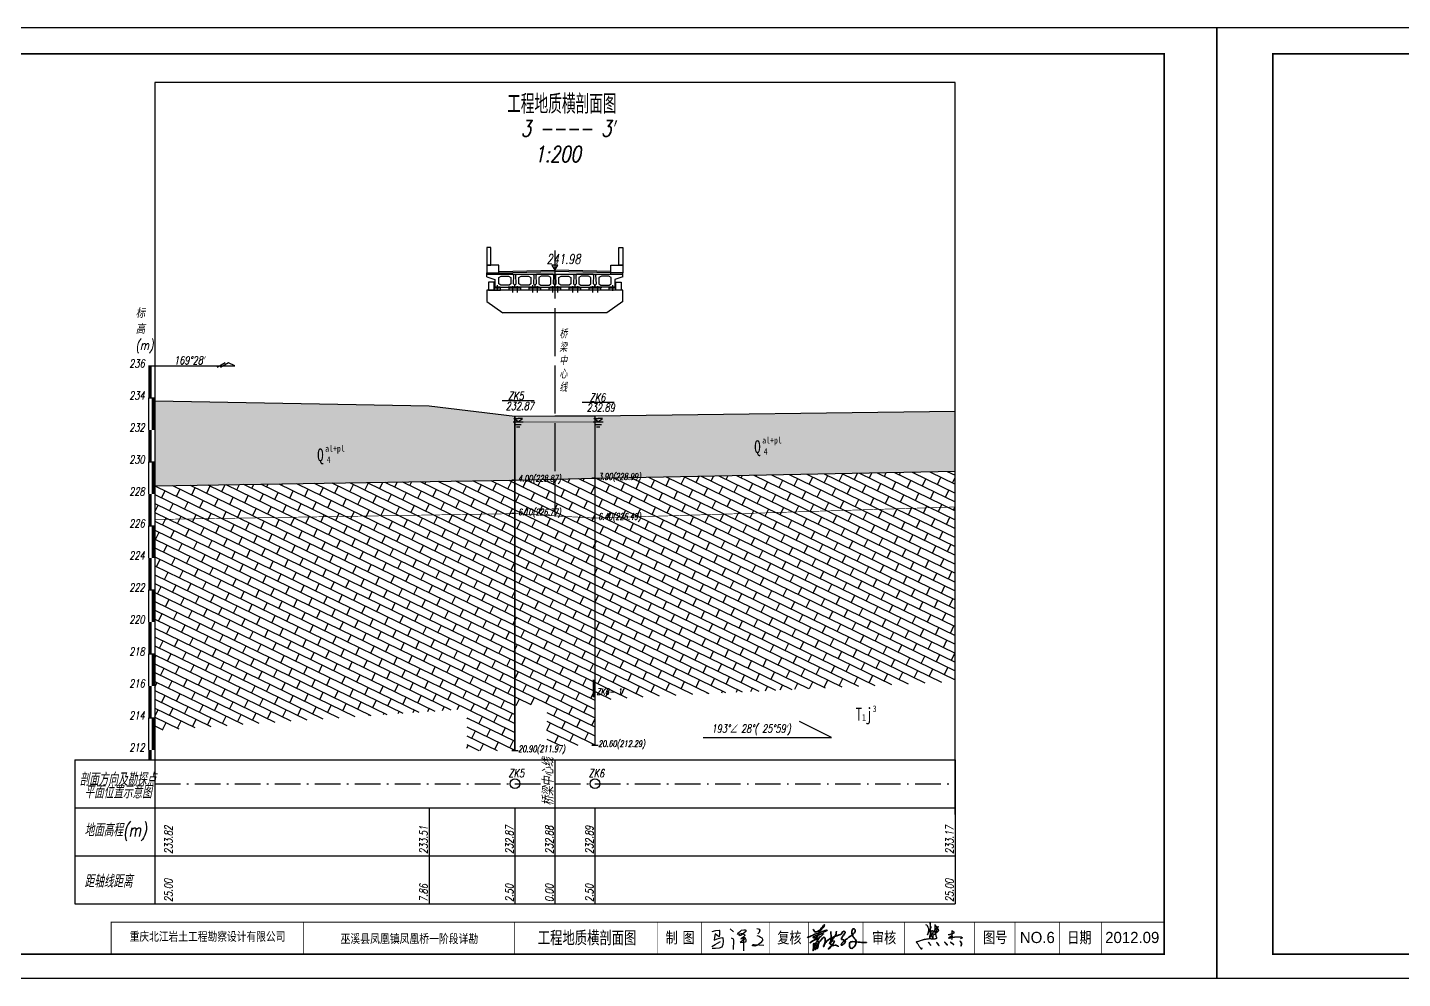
# Model space of a CAD drawing. Header units: millimetres. Extents: x -513 to 23624, y -721 to 12066.
# Drawn here: x 377.3 to 806.8, y -540.9 to -243.7 of the extents above; entities that cross this region are included whole.
import ezdxf
from ezdxf.enums import TextEntityAlignment as Align

# ---------------------------------------------------------------- set-up
doc = ezdxf.new("R2010")
doc.units = ezdxf.units.MM
for name, pattern in [('ACAD_ISO10W100', [18, 12, -3, 0, -3]), ('x-tc', [18, 15, -3]), ('公路风化界线', [12.5, 8, -2, 0.5, -2])]:
    doc.linetypes.add(name, pattern=pattern)
for name, color, linetype in [('C35', 1, 'Continuous'), ('图框', 7, 'Continuous'), ('地形线', 7, 'Continuous'), ('文字层', 7, 'Continuous'), ('桥型', 1, 'Continuous'), ('水位', 6, 'Continuous'), ('签名', 7, 'Continuous')]:
    doc.layers.add(name, color=color, linetype=linetype)
doc.layers.add('结构轮廓', color=1, linetype='Continuous', lineweight=35)
doc.styles.add('FS', font='fsdb_e.shx', dxfattribs={"width": 0.75, "bigfont": 'fsdb.shx'})
doc.styles.add('fsdb', font='italc1.shx', dxfattribs={"width": 0.75, "bigfont": 'fsdb.shx'})
doc.styles.add('FSMM', font='fsdb_e.shx', dxfattribs={"width": 0.75, "bigfont": 'fsdb.shx'})
doc.styles.get("Standard").update_dxf_attribs({"font": 'italc1.shx', "width": 0.75, "bigfont": 'fsdb.shx'})
doc.styles.add('xdb', font='italc1.shx', dxfattribs={"width": 0.75, "bigfont": 'fsdb.shx'})
doc.styles.add('宋体', font='italc1.shx', dxfattribs={"width": 0.75, "bigfont": 'fsdb.shx'})
doc.linetypes.add('x-bzh', pattern='A,0,-0.35,[138,ltypeshp.shx,S=0.3,R=0,X=-0.35,Y=0],-2.65', length=3)
pattern_1 = [(334.00855, (0, 0), (1.0955924, 2.247149), []), (64.00855, (0, 0), (-2.499846, 4.000097), [2.5, -2.5])]

# ---------------------------------------------------------------- blocks, each defined once
blk = doc.blocks.new('A$C0A595376')
at = {"layer": '签名', "color": 7, "linetype": 'x-tc', "lineweight": -3}
for p, q in [((-0.84, 4.08), (0.06, 4.32)), ((-0.08, 3.48), (-0.22, 2.61)), ((0.41, 3.1), (-0.08, 3.48)), ((0.06, 4.32), (0.84, 4.39)), ((0.84, 4.39), (0.96, 4.29)), ((0.98, 3.4), (0.85, 2.81)), ((0.96, 4.29), (0.98, 3.4)), ((3.52, 4.68), (4.29, 4)), ((5.26, 3.36), (5.5, 3.77)), ((5.5, 3.77), (5.73, 4)), ((5.68, 3.28), (5.85, 3.53)), ((5.73, 4), (5.97, 4.14)), ((5.85, 3.53), (6.13, 3.55)), ((5.97, 4.14), (6.24, 4.34)), ((6.41, 3.36), (6.05, 3.08)), ((6.13, 3.55), (6.56, 3.55)), ((6.24, 4.34), (6.82, 4.44)), ((7.26, 4.09), (6.41, 3.36)), ((6.56, 3.55), (6.97, 3.3)), ((6.82, 4.44), (7, 4.45)), ((7, 4.45), (7.15, 4.44)), ((7.15, 4.44), (7.24, 4.35)), ((7.24, 4.35), (7.26, 4.09)), ((9.91, 4.75), (10.23, 4.7)), ((10.44, 3.8), (10.15, 3.53)), ((10.23, 4.7), (10.47, 4.62)), ((10.6, 4.38), (10.44, 3.8)), ((10.47, 4.62), (10.6, 4.38)), ((-0.87, 0.47), (-0.12, 0.9)), ((0, 0), (-0.82, 0)), ((-0.22, 2.61), (-0.31, 1.99)), ((-0.31, 1.99), (0.4, 2.28)), ((-0.12, 0.9), (0.43, 1.22)), ((0.87, 0.08), (0, 0)), ((0.4, 2.28), (1.49, 2.6)), ((0.85, 2.81), (0.41, 3.1)), ((0.43, 1.22), (1.2, 1.62)), ((1.54, 0.32), (0.87, 0.08)), ((1.49, 2.6), (1.73, 2.57)), ((1.73, 0.91), (1.54, 0.32)), ((1.73, 2.57), (1.82, 1.74)), ((1.82, 1.74), (1.73, 0.91)), ((3.74, 2.54), (4.24, 2.31)), ((4.24, 2.31), (4.32, 1.96)), ((4.32, 1.96), (4.26, -0.3)), ((5.68, 3.17), (5.68, 3.28)), ((5.73, 3.04), (5.68, 3.17)), ((6.05, 3.08), (5.73, 3.04)), ((7.2, 2.38), (5.9, 1.41)), ((5.9, 1.41), (7.16, 1.54)), ((6.54, 2.63), (6.11, 2.31)), ((6.11, 2.31), (7.2, 2.38)), ((7.07, 3.11), (6.54, 2.63)), ((6.75, 2.48), (6.73, -0.6)), ((6.8, 2.55), (6.75, 2.48)), ((6.88, 2.63), (6.8, 2.55)), ((7.12, 2.51), (6.88, 2.63)), ((6.97, 3.3), (7.07, 3.11)), ((7.35, 2.06), (7.12, 2.51)), ((7.16, 1.54), (7.39, 1.69)), ((7.39, 1.84), (7.35, 2.06)), ((7.39, 1.69), (7.39, 1.84)), ((8.88, 0.78), (8.98, 0.94)), ((8.88, 0.64), (8.88, 0.78)), ((9.41, 0.56), (8.88, 0.64)), ((8.98, 0.94), (9.3, 0.96)), ((9.3, 0.96), (11.64, 0.8)), ((10.15, 0.78), (9.41, 0.56)), ((9.89, 3.08), (10.44, 2.92)), ((10.81, 1.31), (10.15, 0.78)), ((10.44, 2.92), (10.76, 2.71)), ((10.76, 2.71), (11.13, 2.5)), ((11.27, 1.89), (10.81, 1.31)), ((11.13, 2.5), (11.27, 2.23)), ((11.27, 2.23), (11.27, 1.89))]:
    blk.add_line(p, q, dxfattribs=at)
blk = doc.blocks.new('A$C4A3225B1')
at = {"layer": '签名', "color": 7, "linetype": 'Continuous'}
for points in [[(1.36, 7.58), (1.79, 7.33), (1.86, 7.19), (1.94, 7.05), (2.02, 6.89), (2.17, 6.56), (2.24, 6.4), (2.27, 6.18), (2.29, 5.78), (2.26, 5.6), (2.2, 5.26), (2.16, 5.04), (2, 4.42), (2.04, 4.58), (1.99, 4.44), (1.94, 4.3), (1.99, 4.42), (2.01, 4.46), (2.04, 4.51), (2.06, 4.55), (2.07, 4.58), (2.09, 4.62), (2.11, 4.66), (2.14, 4.71), (2.16, 4.75), (2.18, 4.79), (2.19, 4.82), (2.32, 5.09), (2.4, 5.25), (2.47, 5.39), (2.52, 5.5), (2.58, 5.62), (2.66, 5.78), (2.78, 6.02), (2.88, 6.22), (2.97, 6.41), (3.03, 6.53), (3.08, 6.63), (3.11, 6.7), (3.08, 6.77), (3.04, 6.86), (3.01, 6.93), (2.96, 7.03), (2.94, 7.14), (2.92, 7.25), (2.9, 7.38), (2.88, 7.51), (2.86, 7.63), (2.84, 7.73), (2.83, 7.82), (2.83, 7.99), (2.81, 8.25), (2.83, 7.99), (2.81, 7.91), (2.84, 7.73), (2.8, 7.52), (2.8, 7.29), (2.79, 7.02), (2.79, 6.64), (2.79, 6.38), (2.78, 6.26), (2.78, 6.09), (2.78, 6.02), (2.78, 5.8), (2.77, 5.32), (2.76, 4.8), (2.75, 4.23), (2.75, 4.03), (2.75, 3.93), (2.75, 3.84), (2.75, 3.74), (2.74, 3.65), (2.74, 3.6), (2.74, 3.55), (2.74, 3.5), (2.74, 3.43), (2.74, 3.29), (2.74, 3.23), (2.74, 3.15), (2.71, 3.19), (2.69, 3.23), (2.68, 3.29), (2.68, 3.37), (2.68, 3.48), (2.67, 3.61), (2.66, 3.73), (2.68, 3.78), (2.69, 3.83), (2.71, 3.88), (2.73, 3.95), (2.75, 4.03), (2.78, 4.14), (2.8, 4.2), (2.81, 4.25), (2.82, 4.28), (2.83, 4.32), (2.85, 4.37), (2.86, 4.39), (2.87, 4.45), (2.94, 4.68), (2.99, 4.84), (3.02, 4.95), (3.06, 5.1), (3.08, 5.17), (3.11, 5.27), (3.15, 5.38), (3.19, 5.53), (3.28, 5.63), (3.32, 5.67), (3.36, 5.73), (3.43, 5.71), (3.49, 5.7), (3.53, 5.64), (3.56, 5.58), (3.58, 5.46), (3.58, 5.37), (3.6, 5.25), (3.61, 5.16), (3.62, 5.06), (3.63, 4.98), (3.63, 4.97), (3.66, 4.68), (3.68, 4.48), (3.69, 4.38), (3.68, 4.28), (3.67, 4.22), (3.67, 4.15), (3.66, 4.05), (3.65, 3.99), (3.64, 3.88), (3.63, 3.8), (3.61, 3.6), (3.61, 3.44), (3.61, 3.36), (3.61, 3.32), (3.61, 3.28), (3.6, 3.32), (3.59, 3.36), (3.58, 3.39), (3.56, 3.43), (3.54, 3.49), (3.53, 3.54), (3.5, 3.62), (3.48, 3.67), (3.46, 3.73), (3.44, 3.8), (3.41, 3.83), (3.38, 3.86), (3.35, 3.89), (3.33, 3.91), (3.28, 3.96), (3.26, 3.98), (3.23, 4.01), (3.21, 4.03), (3.21, 4.05), (3.21, 4.08), (3.2, 4.1), (3.2, 4.14), (3.2, 4.16), (3.19, 4.25), (3.24, 4.35), (3.27, 4.41), (3.32, 4.51), (3.36, 4.58), (3.4, 4.64), (3.44, 4.71), (3.49, 4.79), (3.52, 4.82), (3.54, 4.85), (3.59, 4.92), (3.63, 4.98), (3.69, 5.06), (3.74, 5.13), (3.79, 5.19), (3.86, 5.3), (3.91, 5.37), (3.99, 5.47), (4.04, 5.54), (4.15, 5.69), (4.22, 5.78), (4.35, 5.95), (4.4, 6.03), (4.44, 6.08), (4.49, 6.14), (4.52, 6.17), (4.56, 6.22), (4.63, 6.3), (4.69, 6.38), (4.73, 6.43), (4.77, 6.47), (4.81, 6.53), (4.86, 6.57), (4.89, 6.6), (4.95, 6.65), (4.98, 6.68), (5.05, 6.75), (5.15, 6.84), (5.23, 6.91), (5.23, 6.98), (5.29, 6.98), (5.3, 6.98), (5.32, 6.98), (5.27, 6.87), (5.22, 6.77), (5.17, 6.65), (5.12, 6.54), (5.09, 6.43), (5.02, 6.32), (4.97, 6.2), (4.89, 6.04), (4.87, 5.99), (4.8, 5.84), (4.73, 5.68), (4.68, 5.57), (4.63, 5.46), (4.6, 5.39), (4.56, 5.31), (4.48, 5.13), (4.43, 5.02), (4.36, 4.86), (4.29, 4.72), (4.25, 4.63), (4.2, 4.5), (4.17, 4.44), (4.14, 4.38), (4.21, 4.45), (4.26, 4.5), (4.3, 4.55), (4.38, 4.62), (4.43, 4.65), (4.42, 4.67), (4.49, 4.74), (4.57, 4.82), (4.59, 4.85), (4.69, 4.95), (4.76, 5.02), (4.81, 5.08), (4.92, 5.18), (4.99, 5.25), (5.03, 5.3), (5.09, 5.37), (5.15, 5.42), (5.2, 5.47), (5.26, 5.54), (5.3, 5.58), (5.35, 5.63), (5.39, 5.67), (5.42, 5.7), (5.44, 5.72), (5.47, 5.75), (5.49, 5.77), (5.47, 5.81), (5.45, 5.84), (5.43, 5.87), (5.35, 6), (5.23, 6.19), (5.14, 6.35), (5.08, 6.45), (4.95, 6.65), (4.82, 6.85), (4.66, 7.06), (4.57, 7.2), (4.44, 7.38), (4.35, 7.44), (4.26, 7.5), (4.26, 7.33), (4.26, 7.18), (4.26, 7.08), (4.26, 6.84), (4.26, 6.65), (4.26, 6.44), (4.26, 6.23), (4.24, 6.04), (4.21, 5.85), (4.22, 5.78), (4.15, 5.69), (4.23, 5.59), (4.24, 5.33), (4.28, 5.16), (4.31, 5), (4.36, 4.86), (4.43, 4.65), (4.54, 4.3), (4.59, 4.09), (4.64, 3.88), (4.71, 3.7), (4.79, 3.53), (4.76, 3.25), (4.66, 3.1), (4.4, 3.06), (4.14, 3.03), (3.83, 3.03), (3.65, 3.03), (3.36, 3.03), (3.09, 3.05), (2.9, 3.06), (2.74, 3.06), (2.66, 3.08), (2.35, 3.05), (2.04, 3.03), (1.78, 2.99), (1.6, 2.96), (1.27, 2.92), (0.88, 2.84), (0.66, 2.79), (0.36, 2.73), (-0.34, 2.48), (-0.58, 2.39), (-1.04, 2.23), (-1.29, 2.15), (-1.54, 2.08), (-1.34, 1.86), (-0.94, 1.28), (-0.74, 0.9), (-0.53, 0.64), (-0.32, 0.37), (-0.23, 0.22), (-0.08, 0.02), (0.16, 0.02), (0.34, 0.31)], [(8.39, 4.43), (8.55, 4.43), (8.62, 4.44), (8.71, 4.44), (8.77, 4.45), (8.84, 4.45), (8.91, 4.48), (9.06, 4.54), (9.14, 4.57), (9.27, 4.63), (9.43, 4.67), (9.49, 4.69), (9.63, 4.72), (9.72, 4.75), (9.85, 4.81), (9.9, 4.84), (10.07, 4.91), (10.15, 4.95), (10.25, 5.01), (10.35, 5.08), (10.24, 5.14), (10.15, 5.2), (10.05, 5.27), (9.99, 5.31), (9.9, 5.37), (9.81, 5.43), (9.74, 5.48), (9.67, 5.53), (9.61, 5.57), (9.52, 5.63), (9.52, 5.55), (9.52, 5.37), (9.53, 5.29), (9.53, 5.11), (9.53, 5.04), (9.53, 4.94), (9.54, 4.86), (9.54, 4.79), (9.54, 4.72), (9.54, 4.7), (9.54, 4.64), (9.54, 4.61), (9.54, 4.55), (9.54, 4.52), (9.54, 4.46), (9.55, 4.39), (9.55, 4.28), (9.55, 4.16), (9.55, 4.04), (9.56, 3.95), (9.56, 3.78), (9.56, 3.68), (9.56, 3.58), (9.58, 3.52), (9.57, 3.41), (9.57, 3.3), (9.57, 3.23), (9.58, 3.1), (9.63, 3.09), (9.59, 3.02), (9.6, 2.96), (9.59, 2.9), (9.61, 3.03), (9.62, 3.07), (9.63, 3.13), (9.64, 3.19), (9.67, 3.26), (9.66, 3.31), (9.67, 3.39), (9.68, 3.45), (9.69, 3.5), (9.7, 3.54), (9.75, 3.69), (9.73, 3.78), (9.77, 3.83), (9.74, 3.85), (9.72, 3.87), (9.68, 3.9), (9.64, 3.93), (9.62, 3.95), (9.56, 3.95), (9.51, 3.95), (9.39, 3.95), (9.31, 3.89), (9.26, 3.86), (9.2, 3.81), (9.13, 3.77), (9.09, 3.74), (9.05, 3.71), (9.01, 3.68), (8.95, 3.64), (8.9, 3.6), (8.83, 3.55), (8.77, 3.51), (8.73, 3.49), (8.69, 3.46), (8.63, 3.42), (8.6, 3.39), (8.56, 3.36), (8.52, 3.34), (8.47, 3.3), (8.59, 3.32), (8.73, 3.35), (8.83, 3.37), (8.92, 3.39), (9.02, 3.41), (9.11, 3.43), (9.17, 3.44), (9.26, 3.46), (9.35, 3.47), (9.45, 3.49), (9.49, 3.5), (9.56, 3.52), (9.65, 3.53), (9.73, 3.55), (9.8, 3.56), (9.87, 3.58), (9.97, 3.59), (10.03, 3.6), (10.11, 3.62), (10.19, 3.63), (10.27, 3.65), (10.31, 3.65), (10.37, 3.67), (10.42, 3.68), (10.51, 3.68), (10.88, 3.7), (10.97, 3.7), (11.17, 3.7), (11.28, 3.7), (11.4, 3.7), (11.54, 3.7), (11.65, 3.7), (11.82, 3.7), (11.94, 3.7), (12.05, 3.7), (12.18, 3.69), (12.26, 3.69), (12.34, 3.68), (12.41, 3.68), (12.47, 3.68), (12.6, 3.63), (12.72, 3.58), (12.75, 3.55), (12.84, 3.5), (12.82, 3.48), (12.79, 3.41), (12.75, 3.35), (12.69, 3.32), (12.64, 3.3), (12.52, 3.25), (12.45, 3.22), (12.37, 3.18), (12.29, 3.14), (12.22, 3.1)], [(4.8, 2.02), (4.94, 1.89), (4.99, 1.81), (5.07, 1.71), (5.08, 1.61), (5.16, 1.57), (5.18, 1.48), (5.24, 1.39), (5.29, 1.32), (5.37, 1.2), (5.43, 1.11), (5.49, 1.02), (5.52, 0.98), (5.56, 1.03), (5.48, 1.12), (5.37, 1.2), (5.3, 1.31), (5.25, 1.45), (5.07, 1.63), (5, 1.73), (4.89, 1.9), (4.8, 2.02), (5.14, 1.6), (5.21, 1.5), (5.36, 1.27), (5.53, 1.04), (5.52, 1.03), (5.46, 1.08), (5.42, 1.14), (5.37, 1.21), (5.31, 1.29), (5.27, 1.35), (5.21, 1.43), (5.17, 1.49), (5.11, 1.54)], [(7.32, 2.1), (7.46, 1.98), (7.53, 1.91), (7.61, 1.81), (7.64, 1.72), (7.72, 1.68), (7.75, 1.59), (7.81, 1.51), (7.86, 1.45), (7.96, 1.33), (8.03, 1.25), (8.1, 1.17), (8.13, 1.13), (8.16, 1.18), (8.08, 1.26), (7.96, 1.33), (7.88, 1.43), (7.82, 1.57), (7.63, 1.73), (7.54, 1.83), (7.42, 1.98), (7.32, 2.1), (7.69, 1.71), (7.77, 1.62), (7.95, 1.4), (8.14, 1.18), (8.12, 1.17), (8.06, 1.22), (8.01, 1.27), (7.96, 1.34), (7.89, 1.41), (7.84, 1.47), (7.78, 1.55), (7.73, 1.6), (7.67, 1.65)], [(9.16, 2.08), (9.33, 1.99), (9.4, 1.93), (9.5, 1.85), (9.54, 1.77), (9.63, 1.74), (9.67, 1.66), (9.75, 1.6), (9.82, 1.54), (9.94, 1.45), (10.02, 1.38), (10.1, 1.31), (10.14, 1.28), (10.16, 1.34), (10.06, 1.4), (9.94, 1.44), (9.83, 1.53), (9.75, 1.65), (9.53, 1.78), (9.43, 1.86), (9.28, 1.98), (9.16, 2.08), (9.6, 1.77), (9.7, 1.69), (9.91, 1.51), (10.13, 1.33), (10.12, 1.32), (10.05, 1.35), (9.99, 1.4), (9.93, 1.45), (9.85, 1.52), (9.79, 1.57), (9.72, 1.63), (9.66, 1.67), (9.59, 1.71)], [(12.12, 2.45), (12.38, 2.07), (12.56, 1.81), (12.59, 1.67), (12.62, 1.52), (12.56, 1.24), (12.51, 1.11), (12.46, 0.99), (12.39, 0.88), (12.33, 0.77), (12.46, 1.06), (12.56, 1.31), (12.57, 1.57), (12.55, 1.64), (12.55, 1.73), (12.52, 1.83), (12.45, 1.91), (12.43, 1.95), (12.41, 1.98), (12.3, 2.18), (12.23, 2.28), (12.17, 2.37), (12.12, 2.45), (12.41, 2.03), (12.44, 1.99), (12.48, 1.93), (12.51, 1.89), (12.53, 1.85), (12.55, 1.83), (12.56, 1.8), (12.57, 1.77), (12.58, 1.71), (12.59, 1.67), (12.59, 1.63), (12.6, 1.59), (12.59, 1.57), (12.59, 1.54), (12.6, 1.52), (12.61, 1.49), (12.59, 1.38), (12.54, 1.27), (12.52, 1.22), (12.48, 1.13), (12.46, 1.06), (12.4, 0.91), (12.39, 0.88), (12.37, 0.85), (12.35, 0.82), (12.34, 0.79), (12.33, 0.77)]]:
    blk.add_spline(points, degree=3, dxfattribs=at)
at = {"layer": '签名', "color": 7, "linetype": 'Continuous', "start_tangent": (0.570994, -0.820954), "end_tangent": (0.570994, -0.820954)}
blk.add_spline([(2.31, 2.02), (2.48, 1.77), (2.58, 1.64), (2.67, 1.5), (2.76, 1.38), (2.86, 1.23), (2.97, 1.1), (3.05, 1.05), (3.03, 0.98), (2.96, 1.05), (2.9, 1.11), (2.85, 1.19), (2.8, 1.25), (2.75, 1.34), (2.7, 1.42), (2.61, 1.54), (2.54, 1.69), (2.45, 1.82), (2.4, 1.89), (2.31, 2.02)], degree=3, dxfattribs=at)
blk = doc.blocks.new('z')
at = {"layer": '图框', "color": 7, "lineweight": 35}
for points in [[(35627849.8, 3315053.1), (35627850.8, 3315051.7), (35627851.6, 3315050.4), (35627852.3, 3315049.2), (35627853.1, 3315048.9), (35627853.8, 3315048.7), (35627854.6, 3315048.4), (35627855.6, 3315048.7), (35627857.1, 3315049.2), (35627859.3, 3315050.9), (35627860.8, 3315052.1), (35627862, 3315053.6), (35627862.9, 3315054.7), (35627864.1, 3315056.2), (35627865.5, 3315057.3), (35627866.4, 3315058.7), (35627867.8, 3315059.8), (35627867.2, 3315057.9), (35627865.1, 3315055.3), (35627863.8, 3315053.7), (35627861.9, 3315051.4), (35627860.7, 3315049.9), (35627858.7, 3315048.1)], [(35627840.7, 3315040.9), (35627841.2, 3315040.2), (35627841.5, 3315040), (35627842.1, 3315040.1), (35627843.9, 3315040.9), (35627845.2, 3315041.5), (35627847, 3315042.3), (35627848.9, 3315043.1), (35627850.9, 3315044), (35627852.8, 3315044.9), (35627854.8, 3315045.8), (35627857.3, 3315046.3), (35627859.6, 3315047.1), (35627862.4, 3315048.1), (35627865, 3315049.2), (35627866.5, 3315049.9), (35627868.8, 3315050.7), (35627870.9, 3315051.2), (35627872, 3315051.5), (35627872.3, 3315051.2), (35627871.6, 3315050.8), (35627869.7, 3315049.8), (35627868.3, 3315049.1), (35627867, 3315048.7), (35627866.1, 3315048.2), (35627865.4, 3315048), (35627864.6, 3315047.6)], [(35627858.8, 3315046.9), (35627858.6, 3315044.6), (35627858.2, 3315043.6), (35627857.6, 3315042.6), (35627857.1, 3315041.9), (35627856.3, 3315041.1), (35627855.2, 3315040.2), (35627854.3, 3315039.6), (35627853.2, 3315039.1), (35627852.3, 3315039.1), (35627851.2, 3315039.2), (35627850.2, 3315039.7), (35627850.3, 3315040.3), (35627850.7, 3315040.9), (35627852.4, 3315041.7), (35627853.9, 3315042.4), (35627855.7, 3315043), (35627857.6, 3315043.7), (35627859.3, 3315044.3), (35627861.5, 3315045), (35627863.2, 3315045.5), (35627865, 3315045.7), (35627866.2, 3315045.8), (35627866.4, 3315045.4), (35627865.7, 3315044.9), (35627861.9, 3315041.4), (35627860.7, 3315040.7), (35627859.3, 3315039.6), (35627857.2, 3315038.7), (35627853.7, 3315036.6), (35627850.5, 3315035.2), (35627849.1, 3315034), (35627847.9, 3315033.4), (35627845.4, 3315031.7), (35627845.3, 3315031.7), (35627848.5, 3315034), (35627849.7, 3315034.6), (35627850.8, 3315035.4), (35627853.2, 3315036.5), (35627854.5, 3315037.3), (35627856.5, 3315038.3), (35627857.9, 3315038.8), (35627859.5, 3315039.5), (35627859.8, 3315039.3), (35627859.2, 3315038.2), (35627856.9, 3315035.5), (35627855.9, 3315034.5), (35627855.5, 3315034.3)], [(35627852.3, 3315031.2), (35627850.8, 3315030.1), (35627850.9, 3315028.8), (35627850.8, 3315027.2), (35627850.9, 3315024.8), (35627850.7, 3315023.5), (35627850.3, 3315021.3), (35627850.2, 3315019.5), (35627850.1, 3315019.1), (35627850.2, 3315020), (35627850.8, 3315022.2), (35627851.8, 3315024.4), (35627852.6, 3315027.3), (35627853.3, 3315029), (35627854.1, 3315030.7), (35627855, 3315032.3), (35627856.1, 3315033.4), (35627857, 3315034.3), (35627857.7, 3315034.2), (35627858.2, 3315032.8), (35627858.4, 3315032.4), (35627858.4, 3315030.3), (35627858, 3315026.7), (35627857.5, 3315024.3), (35627857.1, 3315023.2), (35627856.8, 3315022.4), (35627856.3, 3315022.4), (35627855.9, 3315022.5), (35627855.5, 3315023.8), (35627855.2, 3315025.5), (35627854.7, 3315027.1), (35627853.9, 3315028.5), (35627853.5, 3315030), (35627853.6, 3315030.7), (35627854.2, 3315030.8), (35627855, 3315030.5), (35627856.1, 3315029.9), (35627856.8, 3315029.4), (35627857.8, 3315028.6), (35627857.8, 3315027.4), (35627857.2, 3315025.7), (35627856.3, 3315024.5), (35627855.6, 3315023.4), (35627854.4, 3315022.2), (35627854.1, 3315021.7), (35627853.5, 3315021.2), (35627853, 3315020.8), (35627852.7, 3315020.8), (35627854.1, 3315023.1), (35627855, 3315024.7), (35627856, 3315026.4), (35627856.9, 3315028), (35627858.4, 3315029.8), (35627859.2, 3315031.7), (35627860.2, 3315033.4), (35627861, 3315034.1), (35627862.5, 3315036.3), (35627863.8, 3315037.5), (35627864.8, 3315039), (35627866.3, 3315039.8), (35627867.6, 3315040.2), (35627868.1, 3315040), (35627868.5, 3315039.3), (35627868.7, 3315038.4), (35627869, 3315036.5), (35627868.8, 3315035.3), (35627868.8, 3315033.8), (35627868.5, 3315031.2), (35627867.6, 3315028.1), (35627867.2, 3315026.7), (35627867, 3315026), (35627866.6, 3315025.5), (35627866.1, 3315025.5), (35627866, 3315026.3), (35627866.2, 3315026.8), (35627867.3, 3315028), (35627869.1, 3315030.8), (35627869.8, 3315032.1), (35627871.2, 3315033.8), (35627872.3, 3315035.4), (35627874, 3315036.2), (35627876.8, 3315038.1), (35627879.1, 3315039), (35627883.4, 3315041.6), (35627887.5, 3315042.7), (35627891, 3315043.9), (35627892.8, 3315044.7), (35627894.2, 3315044.9), (35627894.7, 3315045)], [(35627886.5, 3315049.8), (35627886.4, 3315047.5), (35627886, 3315045.5), (35627884.4, 3315042.2), (35627883.3, 3315040.6), (35627882.3, 3315039.5), (35627881.1, 3315037.7), (35627880, 3315036.2), (35627878.4, 3315035), (35627877.2, 3315033.2), (35627876.5, 3315031.6), (35627875.4, 3315030.6), (35627876.1, 3315031.4), (35627877.1, 3315032), (35627878.8, 3315033), (35627880.1, 3315034.2), (35627881.3, 3315034.6), (35627883.1, 3315034.3), (35627883.4, 3315033.2), (35627882.7, 3315032.1), (35627881.4, 3315029.8), (35627879.6, 3315026.9), (35627878.1, 3315025.5), (35627876.7, 3315023.7), (35627875.7, 3315023), (35627874.8, 3315021.9), (35627874, 3315021.9), (35627874.2, 3315022.8), (35627875.6, 3315023.7), (35627876.9, 3315025.2), (35627878.5, 3315026.1), (35627880.9, 3315027.1), (35627882.5, 3315027.5), (35627884.7, 3315027.8), (35627885.9, 3315027.8), (35627886.9, 3315027.4), (35627888.6, 3315026.8), (35627889.1, 3315026.2), (35627889.6, 3315025.3)], [(35627878.1, 3315049.2), (35627878.3, 3315039.9), (35627878.1, 3315036.1), (35627877.8, 3315033.7), (35627877.5, 3315030.8), (35627877.5, 3315029), (35627877.9, 3315028.3), (35627878.7, 3315030)], [(35627894.7, 3315045), (35627895.1, 3315046.9), (35627895.5, 3315047.8), (35627896.3, 3315048.7), (35627897.7, 3315049.3), (35627898.8, 3315049.7), (35627899.5, 3315049.4), (35627899.8, 3315049), (35627900.1, 3315048.6), (35627900.2, 3315047.9), (35627899.7, 3315046.8), (35627898.9, 3315045.1), (35627898.6, 3315044.7), (35627898.1, 3315044), (35627897.5, 3315042.9), (35627896.9, 3315042.3), (35627896.3, 3315041.5), (35627895.1, 3315039.6), (35627894.8, 3315039.1), (35627894.5, 3315038.4), (35627894.5, 3315038.2), (35627894.5, 3315037.5), (35627894.5, 3315037.2), (35627894.8, 3315036.9), (35627895.7, 3315036.5), (35627896.1, 3315036.5), (35627897.5, 3315036.2), (35627898.1, 3315035.8), (35627899.5, 3315035.4), (35627900, 3315034.9), (35627900.7, 3315034.3), (35627900.7, 3315033.5), (35627900.4, 3315032.9), (35627900.3, 3315032.6), (35627900, 3315031.7), (35627899.6, 3315031.2), (35627898.5, 3315030.1), (35627897.7, 3315029.5), (35627897.2, 3315029), (35627896.7, 3315028.6), (35627896.4, 3315028.4), (35627895.9, 3315028.1), (35627895.4, 3315027.9), (35627895.1, 3315027.9), (35627894.5, 3315027.8), (35627894.1, 3315028.6), (35627894.1, 3315028.9), (35627894.9, 3315029.6), (35627895.3, 3315031.1), (35627896.1, 3315032.1), (35627897, 3315033), (35627901.2, 3315036.6), (35627903.4, 3315037.9), (35627906, 3315040.2), (35627908.9, 3315042), (35627911.6, 3315044.3), (35627913.2, 3315045.9), (35627914.8, 3315047.1), (35627916, 3315049.4), (35627915.9, 3315050.9), (35627915.8, 3315051.9), (35627915.5, 3315052.6), (35627914.9, 3315053.2), (35627914.5, 3315053.5), (35627913.5, 3315053.7), (35627912.7, 3315053.7), (35627912.4, 3315053.3), (35627912, 3315052.6), (35627911.6, 3315052.1), (35627911.3, 3315051.5), (35627911.1, 3315050.6), (35627911, 3315050), (35627910.9, 3315049.4), (35627910.7, 3315048.7), (35627910.6, 3315048.1), (35627910.7, 3315047.8), (35627910.7, 3315047.2), (35627910.9, 3315046.9), (35627910.9, 3315046.3), (35627911.5, 3315044.2), (35627912.1, 3315043.3), (35627912.5, 3315042), (35627913.1, 3315041), (35627913.8, 3315039.7), (35627914.5, 3315038.8), (35627915.6, 3315037.7), (35627916.1, 3315037), (35627917.4, 3315034.8), (35627917.6, 3315033.8), (35627917.7, 3315033), (35627917.4, 3315031.9), (35627917.1, 3315030.3), (35627917.1, 3315029.6), (35627916.8, 3315028.7), (35627916.5, 3315028.1), (35627915.6, 3315026.7), (35627914.9, 3315025.9), (35627914, 3315024.8), (35627913.1, 3315024), (35627912.3, 3315023.4), (35627911.7, 3315023.3), (35627910.7, 3315022.8), (35627909.3, 3315022.9), (35627908.2, 3315023.2), (35627908, 3315023.8), (35627907.6, 3315024.9), (35627907, 3315026.4), (35627907, 3315027.6), (35627907.1, 3315029.4), (35627907.2, 3315030.7), (35627907.5, 3315032), (35627908.6, 3315032.9), (35627910.7, 3315033.2), (35627912.1, 3315033.4), (35627915.5, 3315033), (35627918.2, 3315033), (35627920.5, 3315032.7), (35627922.2, 3315032.5), (35627923.8, 3315032.3), (35627925.9, 3315032.1), (35627928.6, 3315031.9), (35627930.8, 3315031.9), (35627932.8, 3315032), (35627933.6, 3315032), (35627934, 3315032.6)]]:
    blk.add_lwpolyline(points, dxfattribs=at)
blk = doc.blocks.new('ewew')
at = {"layer": 'C35', "color": 1, "flags": 128}
blk.add_lwpolyline([(453906.033, 3475331.048), (453906.083, 3475330.998), (453906.053, 3475330.448), (453906.133, 3475330.368), (453906.133, 3475330.248), (453904.893, 3475330.248), (453904.893, 3475330.368), (453904.967, 3475330.442), (453904.943, 3475330.998), (453904.993, 3475331.048), (453906.033, 3475331.048)], dxfattribs=at)
at = {"layer": 'C35', "color": 1}
blk.add_lwpolyline([(453905.133, 3475330.848), (453905.283, 3475330.928), (453905.743, 3475330.928), (453905.893, 3475330.848), (453905.893, 3475330.448), (453905.773, 3475330.368), (453905.253, 3475330.368), (453905.133, 3475330.448), (453905.133, 3475330.848)], dxfattribs=at)
blk = doc.blocks.new('ewewe')
at = {"layer": 'C35', "color": 1}
for p, q in [((453909.428, 3475326.706), (453909.428, 3475326.866)), ((453911.068, 3475326.866), (453909.428, 3475326.866)), ((453909.428, 3475326.706), (453909.928, 3475326.546)), ((453909.928, 3475326.546), (453909.928, 3475326.066)), ((453911.118, 3475326.816), (453911.068, 3475326.866)), ((453911.088, 3475326.266), (453911.118, 3475326.816)), ((453911.168, 3475326.186), (453911.088, 3475326.266)), ((453911.168, 3475326.066), (453911.168, 3475326.186)), ((453911.168, 3475326.066), (453911.168, 3475326.186)), ((453909.928, 3475326.066), (453911.168, 3475326.066))]:
    blk.add_line(p, q, dxfattribs=at)
blk.add_lwpolyline([(453910.168, 3475326.666), (453910.318, 3475326.746), (453910.778, 3475326.746), (453910.928, 3475326.666), (453910.928, 3475326.266), (453910.808, 3475326.186), (453910.288, 3475326.186), (453910.168, 3475326.266), (453910.168, 3475326.666)], dxfattribs=at)
at = {"layer": '结构轮廓', "color": 1}
for p, q in [((453909.949, 3475326.066), (453910.248, 3475326.066)), ((453910.749, 3475326.066), (453911.048, 3475326.066))]:
    blk.add_line(p, q, dxfattribs=at)
blk = doc.blocks.new('地下水标记(剖面)')
at = {"layer": '文字层', "color": 7, "linetype": 'Continuous'}
for p, q in [((-1.53, 0), (1.53, 0)), ((0, 0.01), (-1.32, 1.1)), ((-1.32, 1.1), (0, 1.1)), ((0, 0.01), (1.32, 1.1)), ((1.32, 1.1), (0, 1.1)), ((-1.01, -0.75), (0.99, -0.75)), ((-0.51, -1.5), (0.49, -1.5))]:
    blk.add_line(p, q, dxfattribs=at)

msp = doc.modelspace()

# ---------------------------------------------------------------- hatches: boundary and pattern name
at = {"linetype": 'Continuous'}
h = msp.add_hatch(dxfattribs=at)
h.set_pattern_fill('LST', style=0, pattern_type=2)
h.set_pattern_definition([(0, (0, 0), (0, 10), [1, -9]), (45, (1, 0), (-10, 8e-16), [0.70711, -13.43503]), (135, (0, 0), (-8e-16, -10), [0.70711, -13.43503]), (90, (-0.5, 0.5), (-10, 6e-16), [0.5, -9.5]), (135, (3.75, 3.75), (-8e-16, -10), [1.06066, -13.08148]), (90, (1.5, 0.5), (-10, 6e-16), [0.5, -9.5]), (45, (-0.5, 1), (-10, 8e-16), [0.70711, -13.43503]), (0, (0, 1.5), (0, 10), [1, -9]), (135, (1.5, 1), (-8e-16, -10), [0.70711, -13.43503]), (45, (7.5, -0.5), (-10, 8e-16), [0.70711, -13.43503]), (90, (8, 0), (-10, 6e-16), [1, -9]), (135, (8, 1), (-8e-16, -10), [0.70711, -13.43503]), (0, (7, -0.5), (0, 10), [0.5, -9.5]), (0, (7, 1.5), (0, 10), [0.5, -9.5]), (135, (7, -0.5), (-8e-16, -10), [0.70711, -13.43503]), (90, (6.5, 0), (-10, 6e-16), [1, -9]), (45, (6.5, 1), (-10, 8e-16), [0.70711, -13.43503]), (0, (3.75, 3.75), (0, 10), [0.5, -9.5]), (45, (4.25, 3.75), (-10, 8e-16), [0.70711, -13.43503]), (90, (4.75, 4.25), (-10, 6e-16), [0.5, -9.5]), (135, (4.75, 4.75), (-8e-16, -10), [1.06066, -13.08148]), (0, (3.5, 5.5), (0, 10), [0.5, -9.5]), (90, (3, 4.5), (-10, 6e-16), [0.5, -9.5]), (45, (3, 5), (-10, 8e-16), [0.70711, -13.43503]), (0, (7.5, 5), (0, 10), [0.5, -9.5]), (45, (8, 5), (-10, 8e-16), [1.06066, -13.08148]), (90, (8.75, 5.75), (-10, 6e-16), [0.5, -9.5]), (135, (7.5, 5), (-8e-16, -10), [0.70711, -13.43503]), (90, (7, 5.5), (-10, 6e-16), [0.5, -9.5]), (45, (7, 6), (-10, 8e-16), [1.06066, -13.08148]), (0, (7.75, 6.75), (0, 10), [0.5, -9.5]), (135, (8.75, 6.25), (-8e-16, -10), [0.70711, -13.43503]), (0, (3.75, 7.5), (0, 10), [0.5, -9.5]), (135, (3.75, 7.5), (-8e-16, -10), [0.70711, -13.43503]), (90, (3.25, 8), (-10, 6e-16), [0.5, -9.5]), (45, (3.25, 8.5), (-10, 8e-16), [1.06066, -13.08148]), (0, (4, 9.25), (0, 10), [0.5, -9.5]), (135, (5, 8.75), (-8e-16, -10), [0.70711, -13.43503]), (90, (5, 8.25), (-10, 6e-16), [0.5, -9.5]), (45, (4.25, 7.5), (-10, 8e-16), [1.06066, -13.08148]), (90, (0, 1.2), (-2.5, 2.5), [0.1, -4.9]), (0, (0, 1.3), (2.5, 2.5), [0.1, -4.9]), (90, (0.1, 1.2), (-2.5, 2.5), [0.1, -4.9]), (0, (0, 1.2), (2.5, 2.5), [0.1, -4.9])])
h.paths.add_polyline_path([(554.54965, -365.03033), (554.54965, -384.53033), (667.04965, -382.39593), (667.04965, -363.63033)])
h.paths.add_polyline_path([(542.04965, -365.08033), (529.54965, -365.13033), (529.54965, -385.13033), (554.54965, -384.53033), (554.54965, -365.03033)])
h.paths.add_polyline_path([(529.54965, -385.13033), (529.54965, -365.13033), (502.74965, -361.93033), (417.04965, -360.38033), (417.04965, -386.90684)])
h.paths.add_polyline_path([(606.29488, -371.20468), (612.32821, -371.20468), (612.32821, -374.57135), (606.29488, -374.57135)], flags=24)
h.paths.add_polyline_path([(606.79488, -374.70468), (608.71155, -374.70468), (608.71155, -377.70468), (606.79488, -377.70468)], flags=24)
h.paths.add_polyline_path([(603.29488, -371.70468), (607.16155, -371.70468), (607.16155, -378.14913), (603.29488, -378.14913)], flags=24)
h.paths.add_polyline_path([(555.04965, -382.53033), (565.7925, -382.53033), (565.7925, -385.53033), (555.04965, -385.53033)], flags=9)
h.paths.add_polyline_path([(530.04965, -383.13033), (540.74488, -383.13033), (540.74488, -386.13033), (530.04965, -386.13033)], flags=9)
h.paths.add_polyline_path([(469.75543, -373.76654), (475.78877, -373.76654), (475.78877, -377.13321), (469.75543, -377.13321)], flags=24)
h.paths.add_polyline_path([(470.25543, -377.26654), (472.1721, -377.26654), (472.1721, -380.26654), (470.25543, -380.26654)], flags=24)
h.paths.add_polyline_path([(466.75543, -374.26654), (470.6221, -374.26654), (470.6221, -380.71099), (466.75543, -380.71099)], flags=24)
h = msp.add_hatch(dxfattribs=at)
h.set_pattern_fill('HY', angle=334.0085537, style=0, pattern_type=2)
h.set_pattern_definition(pattern_1)
h.paths.add_polyline_path([(554.54965, -397.03033), (554.54965, -453.90262), (571.71896, -452.72307), (667.04965, -448.08395), (667.04965, -393.54909)])
h.paths.add_polyline_path([(667.04965, -393.54909), (667.04965, -382.39593), (554.54965, -384.53033), (554.54965, -397.03033)])
h.paths.add_polyline_path([(554.54965, -397.03033), (554.54965, -384.53033), (529.54965, -385.13033), (529.54965, -395.63033)])
h.paths.add_polyline_path([(529.54965, -395.63033), (529.54965, -455.62016), (554.54965, -453.90262), (554.54965, -397.03033)])
h.paths.add_polyline_path([(529.54965, -395.63033), (417.04965, -397.46008), (417.04965, -399.48033), (417.04965, -463.34906), (529.54965, -455.62016)])
h.paths.add_polyline_path([(529.54965, -395.63033), (529.54965, -385.13033), (417.04965, -386.90684), (417.04965, -397.46008)])
h.paths.add_polyline_path([(554.54965, -449.78033), (561.22822, -449.78033), (561.22822, -452.78033), (554.54965, -452.78033)], flags=9)
h.paths.add_polyline_path([(555.04965, -395.03033), (566.63, -395.03033), (566.63, -398.03033), (555.04965, -398.03033)], flags=24)
h.paths.add_polyline_path([(555.04965, -382.53033), (566.68357, -382.53033), (566.68357, -385.53033), (555.04965, -385.53033)], flags=25)
h.paths.add_polyline_path([(530.04965, -393.63033), (541.63, -393.63033), (541.63, -396.63033), (530.04965, -396.63033)], flags=24)
h.paths.add_polyline_path([(530.04965, -383.13033), (541.68357, -383.13033), (541.68357, -386.13033), (530.04965, -386.13033)], flags=9)
h = msp.add_hatch(dxfattribs=at)
h.set_pattern_fill('HY', angle=334.0085537, style=0, pattern_type=2)
h.set_pattern_definition(pattern_1)
h.paths.add_polyline_path([(529.54965, -455.62016), (514.54965, -456.65068), (514.54965, -469.63033), (529.54965, -469.63033)])
h.paths.add_polyline_path([(542.04965, -454.76139), (539.54965, -454.93314), (539.54965, -468.03033), (542.04965, -468.03033)])
h.paths.add_polyline_path([(554.54965, -453.90262), (542.04965, -454.76139), (542.04965, -468.03033), (554.54965, -468.03033)])

# ---------------------------------------------------------------- linework, layer by layer
for p, q in [((667.04965, -260.9333), (417.04965, -260.9333)), ((417.04965, -260.9333), (417.04965, -489.63033)), ((667.04965, -489.63033), (667.04965, -260.9333)), ((417.04965, -349.48033), (417.04965, -359.48033)), ((415.04965, -359.48033), (415.04965, -369.48033)), ((415.04965, -359.48033), (417.04965, -359.48033)), ((415.04965, -359.48033), (417.04965, -359.48033)), ((525.53906, -360.30387), (535.53906, -360.30387)), ((417.04965, -369.48033), (417.04965, -379.48033)), ((415.04965, -379.48033), (415.04965, -389.48033)), ((415.04965, -379.48033), (417.04965, -379.48033)), ((415.04965, -379.48033), (417.04965, -379.48033)), ((417.04965, -389.48033), (417.04965, -399.48033)), ((415.04965, -399.48033), (415.04965, -409.48033)), ((415.04965, -399.48033), (417.04965, -399.48033)), ((415.04965, -399.48033), (417.04965, -399.48033)), ((417.04965, -409.48033), (417.04965, -419.48033)), ((415.04965, -419.48033), (415.04965, -429.48033)), ((415.04965, -419.48033), (417.04965, -419.48033)), ((415.04965, -419.48033), (417.04965, -419.48033)), ((417.04965, -429.48033), (417.04965, -439.48033)), ((415.04965, -439.48033), (415.04965, -449.48033)), ((415.04965, -439.48033), (417.04965, -439.48033)), ((415.04965, -439.48033), (417.04965, -439.48033)), ((417.04965, -449.48033), (417.04965, -459.48033)), ((415.04965, -459.48033), (415.04965, -469.48033)), ((415.04965, -459.48033), (417.04965, -459.48033)), ((415.04965, -459.48033), (417.04965, -459.48033)), ((417.04965, -469.48033), (417.04965, -479.48033)), ((417.04965, -472.37777), (417.04965, -472.52777)), ((528.54965, -469.63033), (530.54965, -469.63033)), ((392.04965, -472.52777), (667.04965, -472.52777)), ((415.04965, -472.52777), (417.04965, -472.52777)), ((417.04965, -472.52777), (417.04965, -487.52777)), ((667.04965, -472.52777), (667.04965, -487.52777)), ((392.04965, -487.52777), (667.04965, -487.52777)), ((392.04965, -487.52777), (392.04965, -517.52777)), ((417.04965, -487.52777), (417.04965, -517.52777)), ((502.74965, -487.52777), (502.74965, -517.52777)), ((529.54965, -487.52777), (529.54965, -517.52777)), ((542.04965, -487.52777), (542.04965, -517.52777)), ((554.54965, -487.52777), (554.54965, -517.52777)), ((667.04965, -487.52777), (667.04965, -517.52777)), ((392.04965, -502.52777), (667.04965, -502.52777)), ((392.04965, -517.52777), (667.04965, -517.52777))]:
    msp.add_line(p, q)
at = {"color": 7, "linetype": 'Continuous'}
for p, q in [((415.04965, -349.48033), (442.04965, -349.48033)), ((439.04965, -348.48033), (436.54965, -349.98033)), ((440.04965, -348.48033), (437.54965, -349.98033)), ((442.04965, -349.48033), (440.04965, -348.48033)), ((550.58857, -360.77762), (560.58857, -360.77762)), ((529.54965, -385.13033), (528.54965, -385.13033)), ((554.54965, -384.53033), (553.54965, -384.53033)), ((529.54965, -395.63033), (528.54965, -395.63033)), ((554.54965, -397.03033), (553.54965, -397.03033)), ((628.4846, -465.56428), (618.4846, -460.56428)), ((553.54965, -468.03033), (555.54965, -468.03033)), ((554.54965, -468.03033), (553.54965, -468.03033)), ((588.39467, -465.56428), (628.4846, -465.56428)), ((529.54965, -469.63033), (528.54965, -469.63033)), ((667.04965, -480.52777), (667.04965, -488.52777)), ((667.04965, -480.52777), (667.04965, -488.52777))]:
    msp.add_line(p, q, dxfattribs=at)
at = {"linetype": '公路风化界线'}
msp.add_line((417.04965, -480.02777), (667.04965, -480.02777), dxfattribs=at)
at = {"color": 7, "linetype": 'Continuous', "const_width": 0.5}
for points in [[(345.86084, -251.95359), (732.37425, -251.95359), (732.37425, -533.28336), (345.86084, -533.28336)], [(766.35336, -251.95359), (1152.86677, -251.95359), (1152.86677, -533.28336), (766.35336, -533.28336)]]:
    msp.add_lwpolyline(points, close=True, dxfattribs=at)
for points in [[(415.54965, -349.48033, 1, 1, 0), (415.54965, -359.48033, 0, 0, 0)], [(416.54965, -359.48033, 1, 1, 0), (416.54965, -369.48033, 0, 0, 0)], [(529.54965, -365.13033, 0.5, 0.5, 0), (529.54965, -469.63033, 0, 0, 0)], [(415.54965, -369.48033, 1, 1, 0), (415.54965, -379.48033, 0, 0, 0)], [(416.54965, -379.48033, 1, 1, 0), (416.54965, -389.48033, 0, 0, 0)], [(415.54965, -389.48033, 1, 1, 0), (415.54965, -399.48033, 0, 0, 0)], [(416.54965, -399.48033, 1, 1, 0), (416.54965, -409.48033, 0, 0, 0)], [(415.54965, -409.48033, 1, 1, 0), (415.54965, -419.48033, 0, 0, 0)], [(416.54965, -419.48033, 1, 1, 0), (416.54965, -429.48033, 0, 0, 0)], [(415.54965, -429.48033, 1, 1, 0), (415.54965, -439.48033, 0, 0, 0)], [(416.54965, -439.48033, 1, 1, 0), (416.54965, -449.48033, 0, 0, 0)], [(415.54965, -449.48033, 1, 1, 0), (415.54965, -459.48033, 0, 0, 0)], [(416.54965, -459.48033, 1, 1, 0), (416.54965, -469.48033, 0, 0, 0)], [(415.54965, -469.48033, 1, 1, 0), (415.54965, -472.52777, 0, 0, 0)]]:
    msp.add_lwpolyline(points, format="xyseb")
at = {"color": 7, "linetype": 'Continuous'}
for points in [[(554.54965, -365.03033, 0.5, 0.5, 0), (554.54965, -468.03033, 0, 0, 0)], [(554.04965, -447.53033, 0.5, 0.5, 0), (554.04965, -453.03033, 0, 0, 0)]]:
    msp.add_lwpolyline(points, format="xyseb", dxfattribs=at)
at = {"color": 7, "linetype": 'x-bzh'}
msp.add_lwpolyline([(417.04965, -386.90684), (529.54965, -385.13033), (554.54965, -384.53033), (667.04965, -382.39593)], dxfattribs=at)
at = {"color": 7, "linetype": 'ACAD_ISO10W100', "const_width": 0.2, "flags": 128}
msp.add_lwpolyline([(417.04965, -397.46008), (529.54965, -395.63033), (554.54965, -397.03033), (667.04965, -393.54909)], dxfattribs=at)
at = {"linetype": 'Continuous'}
for points in [[(392.04965, -472.52777), (392.04965, -487.52777)], [(542.04965, -472.52777), (542.04965, -487.52777)]]:
    msp.add_lwpolyline(points, dxfattribs=at)
for centre in [(529.54965, -480.02777), (554.54965, -480.02777)]:
    msp.add_circle(centre, 1.5)
at = {"layer": '图框', "color": 9}
for points in [[(748.79392, -540.91461), (328.3014, -540.91461), (328.3014, -243.7014), (748.79392, -243.7014)], [(1169.28643, -540.91461), (748.79392, -540.91461), (748.79392, -243.7014), (1169.28643, -243.7014)]]:
    msp.add_lwpolyline(points, close=True, dxfattribs=at)
at = {"layer": '图框', "color": 7, "linetype": 'Continuous', "const_width": 0.3}
msp.add_lwpolyline([(732.37425, -523.28336), (403.37425, -523.28336), (403.37425, -533.28336)], dxfattribs=at)
msp.add_lwpolyline([(732.37425, -523.28336), (403.37425, -523.28336), (403.37425, -533.28336)], dxfattribs=at)
at = {"layer": '图框', "color": 7, "const_width": 0.2}
for points in [[(463.46237, -533.28336), (463.46237, -523.28336)], [(529.42847, -533.28336), (529.42847, -523.28336)], [(574.18874, -533.28336), (574.18874, -523.28336)], [(587.75203, -533.28336), (587.75203, -523.28336)], [(608.9679, -533.28336), (608.9679, -523.28336)], [(621.24897, -533.28336), (621.24897, -523.28336)], [(638.24275, -533.28336), (638.24275, -523.28336)], [(651.30065, -533.28336), (651.30065, -523.28336)], [(673.05889, -533.28336), (673.05889, -523.28336)], [(685.72839, -533.28336), (685.72839, -523.28336)], [(699.75421, -533.28336), (699.75421, -523.28336)], [(712.71501, -533.28336), (712.71501, -523.28336)]]:
    msp.add_lwpolyline(points, dxfattribs=at)
at = {"layer": '地形线'}
for p, q in [((417.04965, -360.38033), (502.74965, -361.93033)), ((502.74965, -361.93033), (529.54965, -365.13033)), ((529.54965, -365.13033), (542.04965, -365.08033)), ((542.04965, -365.08033), (554.54965, -365.03033)), ((554.54965, -365.03033), (667.04965, -363.63033))]:
    msp.add_line(p, q, dxfattribs=at)
at = {"layer": '桥型'}
for p, q in [((524.53365, -317.93033), (520.78365, -317.93033)), ((520.78365, -317.93033), (520.79165, -320.33025)), ((520.78365, -320.33041), (524.53365, -320.33041)), ((520.79165, -320.83025), (563.29165, -320.83025)), ((524.53365, -320.83025), (524.53365, -317.93033)), ((524.53365, -319.93033), (542.03365, -319.58033)), ((524.54165, -320.33025), (542.04165, -319.98025)), ((559.54165, -320.33025), (542.04165, -319.98025)), ((559.54965, -319.93033), (542.04965, -319.58033)), ((559.54965, -320.83025), (559.54965, -317.93033)), ((559.54965, -317.93033), (563.29965, -317.93033)), ((563.29965, -320.33041), (559.54965, -320.33041)), ((563.29965, -317.93033), (563.29165, -320.33025)), ((520.76665, -325.84025), (520.76665, -329.34025)), ((524.04165, -324.23478), (524.04165, -326.02768)), ((528.74165, -324.53025), (528.74165, -326.57384)), ((530.29165, -324.53025), (530.29165, -326.57384)), ((534.99165, -324.23478), (534.99165, -326.02768)), ((534.99165, -324.53025), (534.99165, -326.57384)), ((536.54165, -324.53025), (536.54165, -326.57384)), ((541.24165, -324.53025), (541.24165, -326.57384)), ((542.79165, -324.53025), (542.79165, -326.57384)), ((547.49164, -324.53025), (547.49164, -326.57384)), ((549.04164, -324.53025), (549.04164, -326.57384)), ((553.74164, -324.53025), (553.74164, -326.57384)), ((555.29164, -324.53025), (555.29164, -326.57384)), ((559.99164, -324.23478), (559.99164, -326.02768)), ((520.76665, -329.34025), (525.76665, -332.84025)), ((563.26665, -329.34025), (558.26665, -332.84025))]:
    msp.add_line(p, q, dxfattribs=at)
for points in [[(520.78365, -317.93033), (522.03365, -317.93033), (522.03365, -312.43033), (520.78365, -312.43033)], [(563.29965, -317.93033), (562.04965, -317.93033), (562.04965, -312.43033), (563.29965, -312.43033)], [(542.03365, -319.58033), (542.93253, -317.99033), (541.10611, -318.00687)], [(521.26665, -325.84025), (523.01665, -325.84025), (523.01665, -323.34025), (521.26665, -323.34025)], [(523.04165, -325.84025), (525.04165, -325.84025), (525.04165, -325.09025), (523.04165, -325.09025)], [(523.41665, -325.09025), (524.66665, -325.09025), (524.66665, -324.83025), (523.41665, -324.83025)], [(527.74165, -325.09025), (531.29165, -325.09025), (531.29165, -325.84025), (527.74165, -325.84025)], [(528.11665, -325.09025), (529.36665, -325.09025), (529.36665, -324.83025), (528.11665, -324.83025)], [(529.66665, -325.09025), (530.91665, -325.09025), (530.91665, -324.83025), (529.66665, -324.83025)], [(533.99165, -325.09025), (537.54165, -325.09025), (537.54165, -325.84025), (533.99165, -325.84025)], [(534.36665, -325.09025), (535.61665, -325.09025), (535.61665, -324.83025), (534.36665, -324.83025)], [(534.36665, -325.09025), (535.61665, -325.09025), (535.61665, -324.83025), (534.36665, -324.83025)], [(535.91665, -325.09025), (537.16665, -325.09025), (537.16665, -324.83025), (535.91665, -324.83025)], [(540.24165, -325.09025), (543.79165, -325.09025), (543.79165, -325.84025), (540.24165, -325.84025)], [(540.61665, -325.09025), (541.86665, -325.09025), (541.86665, -324.83025), (540.61665, -324.83025)], [(542.16665, -325.09025), (543.41665, -325.09025), (543.41665, -324.83025), (542.16665, -324.83025)], [(546.49164, -325.09025), (550.04164, -325.09025), (550.04164, -325.84025), (546.49164, -325.84025)], [(546.86664, -325.09025), (548.11664, -325.09025), (548.11664, -324.83025), (546.86664, -324.83025)], [(548.41664, -325.09025), (549.66664, -325.09025), (549.66664, -324.83025), (548.41664, -324.83025)], [(552.74164, -325.09025), (556.29164, -325.09025), (556.29164, -325.84025), (552.74164, -325.84025)], [(553.11664, -325.09025), (554.36664, -325.09025), (554.36664, -324.83025), (553.11664, -324.83025)], [(554.66664, -325.09025), (555.91664, -325.09025), (555.91664, -324.83025), (554.66664, -324.83025)], [(560.99164, -325.84025), (558.99164, -325.84025), (558.99164, -325.09025), (560.99164, -325.09025)], [(560.61664, -325.09025), (559.36664, -325.09025), (559.36664, -324.83025), (560.61664, -324.83025)], [(562.76665, -325.84025), (561.01665, -325.84025), (561.01665, -323.34025), (562.76665, -323.34025)]]:
    msp.add_lwpolyline(points, close=True, dxfattribs=at)
at = {"layer": '桥型', "linetype": 'x-tc'}
msp.add_lwpolyline([(542.03365, -313.38714), (542.03365, -396.54118)], dxfattribs=at)
at = {"layer": '桥型'}
for points in [[(520.79165, -320.83025), (520.79165, -320.33025)], [(563.29165, -320.83025), (563.29165, -320.33025)], [(563.26665, -329.34025), (563.26665, -325.84025), (520.76665, -325.84025), (520.76665, -329.34025)], [(558.26665, -332.84025), (525.76665, -332.84025)]]:
    msp.add_lwpolyline(points, dxfattribs=at)
at = {"layer": '水位', "color": 7, "linetype": 'ACAD_ISO10W100'}
msp.add_lwpolyline([(529.54965, -366.98033, 0.2, 0.2, 0), (554.54965, -366.98033, 0, 0, 0)], format="xyseb", dxfattribs=at)

# ---------------------------------------------------------------- block references
at = {"layer": '图框'}
msp.add_blockref('A$C4A3225B1', (656.47284, -531.61446), dxfattribs=at)
at = {"layer": '图框', "xscale": 1.300000000000182, "yscale": 1.300000000000182, "zscale": 1.300000000000182}
msp.add_blockref('A$C0A595376', (592.22306, -531.49569), dxfattribs=at)
at = {"layer": '桥型', "yscale": 5, "zscale": 5}
for name, p, xscale in [('ewewe', (-2269026.34836, -17376955.16179), 5), ('ewew', (-2268994.9243, -17376976.07212), 5), ('ewew', (2270066.45759, -17376976.07212), -5), ('ewew', (-2268982.4243, -17376976.07212), 5), ('ewew', (2270078.95759, -17376976.07212), -5), ('ewewe', (2270110.43165, -17376955.16179), -5)]:
    msp.add_blockref(name, p, dxfattribs=dict(at, xscale=xscale))
at = {"layer": '水位', "color": 7, "linetype": 'ACAD_ISO10W100'}
for p in [(530.54965, -366.98033), (555.54965, -366.98033)]:
    msp.add_blockref('地下水标记(剖面)', p, dxfattribs=at)
at = {"layer": '签名', "linetype": 'Continuous', "xscale": 0.1990656000002673, "yscale": 0.1990656000002673, "zscale": 0.1990656000002673}
msp.add_blockref('z', (-7091656.64619, -660438.49925, 544.65204), dxfattribs=at)

# ---------------------------------------------------------------- texts
at = {"attachment_point": 1, "style": 'xdb'}
for s, insert, char_height, width in [('标', (411.04965, -331.48033), 3, 6), ('高', (411.04965, -336.48033), 3, 6), ('(m)', (411.04965, -341.48033), 3, 18), ('236', (409.04965, -347.48033), 2.5, 15), ('234', (409.04965, -357.48033), 2.5, 15), ('232', (409.04965, -367.48033), 2.5, 15), ('230', (409.04965, -377.48033), 2.5, 15), ('228', (409.04965, -387.48033), 2.5, 15), ('226', (409.04965, -397.48033), 2.5, 15), ('224', (409.04965, -407.48033), 2.5, 15), ('222', (409.04965, -417.48033), 2.5, 15), ('220', (409.04965, -427.48033), 2.5, 15), ('218', (409.04965, -437.48033), 2.5, 15), ('216', (409.04965, -447.48033), 2.5, 15), ('214', (409.04965, -457.48033), 2.5, 15), ('212', (409.04965, -467.48033), 2.5, 15), ('剖面方向及勘探点', (393.47555, -476.66403), 4, 35), ('ZK5', (527.54965, -475.52777), 2.5, 15), ('ZK6', (552.54965, -475.52777), 2.5, 15), ('平面位置示意图', (395.04965, -480.6512), 4, 35), ('地面高程(m)', (395.04965, -492.52777), 4, 35), ('距轴线距离', (395.04965, -508.52777), 4, 35)]:
    msp.add_mtext(s, dxfattribs=dict(at, insert=insert, char_height=char_height, width=width))
at = {"color": 7, "linetype": 'Continuous', "attachment_point": 1}
for s, insert, char_height, width, style in [('169°28′', (423.04965, -346.48033), 2.5, 35, 'xdb'), ('{\\fSimSun|b0|i0|c134|p2;Q}', (604.29488, -372.70468), 4, 8, '宋体'), ('{\\fSimSun|b0|i0|c134|p2;al+pl}', (606.79488, -371.70468), 2, 20, '宋体'), ('{\\fSimSun|b0|i0|c134|p2;Q}', (467.75543, -375.26654), 4, 8, '宋体'), ('{\\fSimSun|b0|i0|c134|p2;al+pl}', (470.25543, -374.26654), 2, 20, '宋体'), ('{\\fSimSun|b0|i0|c134|p2;4}', (470.75543, -377.76654), 2, 4, '宋体'), ('{\\fSimSun|b0|i0|c134|p2;4}', (607.29488, -375.20468), 2, 4, '宋体'), ('4.00(228.87)', (530.54965, -383.63033), 2, 48, 'xdb'), ('3.90(228.99)', (555.54965, -383.03033), 2, 48, 'xdb'), ('6.10(226.77)', (530.54965, -394.13033), 2, 48, 'xdb'), ('6.40(226.49)', (555.54965, -395.53033), 2, 48, 'xdb'), ('ZK6- 1', (555.04965, -450.28033), 2, 24, 'xdb'), (' 193°∠ 28°( 25°59′)', (589.68281, -461.56428), 2.5, 95, 'xdb'), ('20.90(211.97)', (530.54965, -468.13033), 2, 52, 'xdb'), ('20.60(212.29)', (555.54965, -466.53033), 2, 52, 'xdb')]:
    msp.add_mtext(s, dxfattribs=dict(at, insert=insert, char_height=char_height, width=width, style=style))
at = {"attachment_point": 1, "style": 'xdb'}
for s, insert, char_height, width, rotation in [('232.87', (526.6519, -360.74516), 2.5, 30, 359.9999985), ('ZK5', (527.41137, -357.61787), 2.5, 15, 359.9999985), ('桥梁中心线', (538.14595, -486.90064), 3.5, 30, 89.9999985), ('233.82', (420.04965, -502.02777), 2.5, 30, 89.9999985), ('233.51', (499.74965, -502.02777), 2.5, 30, 89.9999985), ('232.87', (526.54965, -502.02777), 2.5, 30, 89.9999985), ('232.88', (539.04965, -502.02777), 2.5, 30, 89.9999985), ('232.89', (551.54965, -502.02777), 2.5, 30, 89.9999985), ('233.17', (664.04965, -502.02777), 2.5, 30, 89.9999985), ('25.00', (420.04965, -517.02777), 2.5, 25, 89.9999985), ('25.00', (664.04965, -517.02777), 2.5, 25, 89.9999985), ('7.86', (499.74965, -517.02777), 2.5, 20, 89.9999985), ('2.50', (526.54965, -517.02777), 2.5, 20, 89.9999985), ('0.00', (539.04965, -517.02777), 2.5, 20, 89.9999985), ('2.50', (551.54965, -517.02777), 2.5, 20, 89.9999985)]:
    msp.add_mtext(s, dxfattribs=dict(at, insert=insert, char_height=char_height, width=width, rotation=rotation))
at = {"color": 7, "linetype": 'Continuous', "char_height": 2.5, "attachment_point": 1, "rotation": 359.9999985, "style": 'xdb'}
for s, insert, width in [('ZK6', (552.88116, -358.08045), 15), ('232.89', (551.93475, -361.24844), 30)]:
    msp.add_mtext(s, dxfattribs=dict(at, insert=insert, width=width))
at = {"attachment_point": 1}
for s, insert, char_height, width in [('\\f仿宋_GB2312|b0|i0|c134|p49;T\\H2;1\\H4;j', (635.94243, -456.28857), 4, 39.7944), ('\\f仿宋_GB2312|b0|i0|c134|p49;3', (641.32878, -455.59999), 2, 4.9655)]:
    msp.add_mtext(s, dxfattribs=dict(at, insert=insert, char_height=char_height, width=width))
at = {"layer": '图框', "color": 7, "linetype": 'Continuous'}
for s, height, style, width, p in [('重庆北江岩土工程勘察设计有限公司', 3.168, 'FSMM', 0.8, (433.50811, -527.71167)), ('巫溪县凤凰镇凤凰桥一阶段详勘', 3.072, 'FSMM', 0.8, (496.58028, -528.41176)), ('工程地质横剖面图', 4.5, 'FS', 0.9, (552.08544, -528.07923))]:
    msp.add_text(s, height=height, dxfattribs=dict(at, style=style, width=width)).set_placement(p, align=Align.MIDDLE)
at = {"layer": '图框', "color": 7, "linetype": 'Continuous', "style": 'FSMM'}
for s, height, p in [('制 图', 4, (581.16036, -528.08336)), ('复核', 4, (615.30265, -528.08336)), ('审核', 4, (644.86881, -528.08336)), ('图号', 4, (679.58784, -528.08336)), ('NO.6', 3.5, (692.75028, -528.08336)), ('日期', 4, (705.89474, -528.08336)), ('2012.09', 3.5, (722.39897, -528.08336))]:
    msp.add_text(s, height=height, dxfattribs=at).set_placement(p, align=Align.MIDDLE)
at = {"layer": '图框', "attachment_point": 1, "style": 'xdb'}
for s, insert, char_height, width in [('  工程地质横剖面图', (520.93686, -264.63228), 6, 84), (' 3 ---- 3′', (528.8284, -272.75382), 5, 100), ('1:200', (535.68581, -280.74668), 5, 100)]:
    msp.add_mtext(s, dxfattribs=dict(at, insert=insert, char_height=char_height, width=width))
at = {"layer": '桥型', "style": 'fsdb', "width": 0.75}
msp.add_text('241.98', height=3, dxfattribs=at).set_placement((539.43684, -317.57589))
at = {"layer": '桥型', "insert": (543.40429, -338.35955), "char_height": 2.5, "width": 1.4509533, "attachment_point": 1, "style": '宋体'}
msp.add_mtext('桥梁中心线', dxfattribs=at)

doc.saveas('drawing.dxf')
